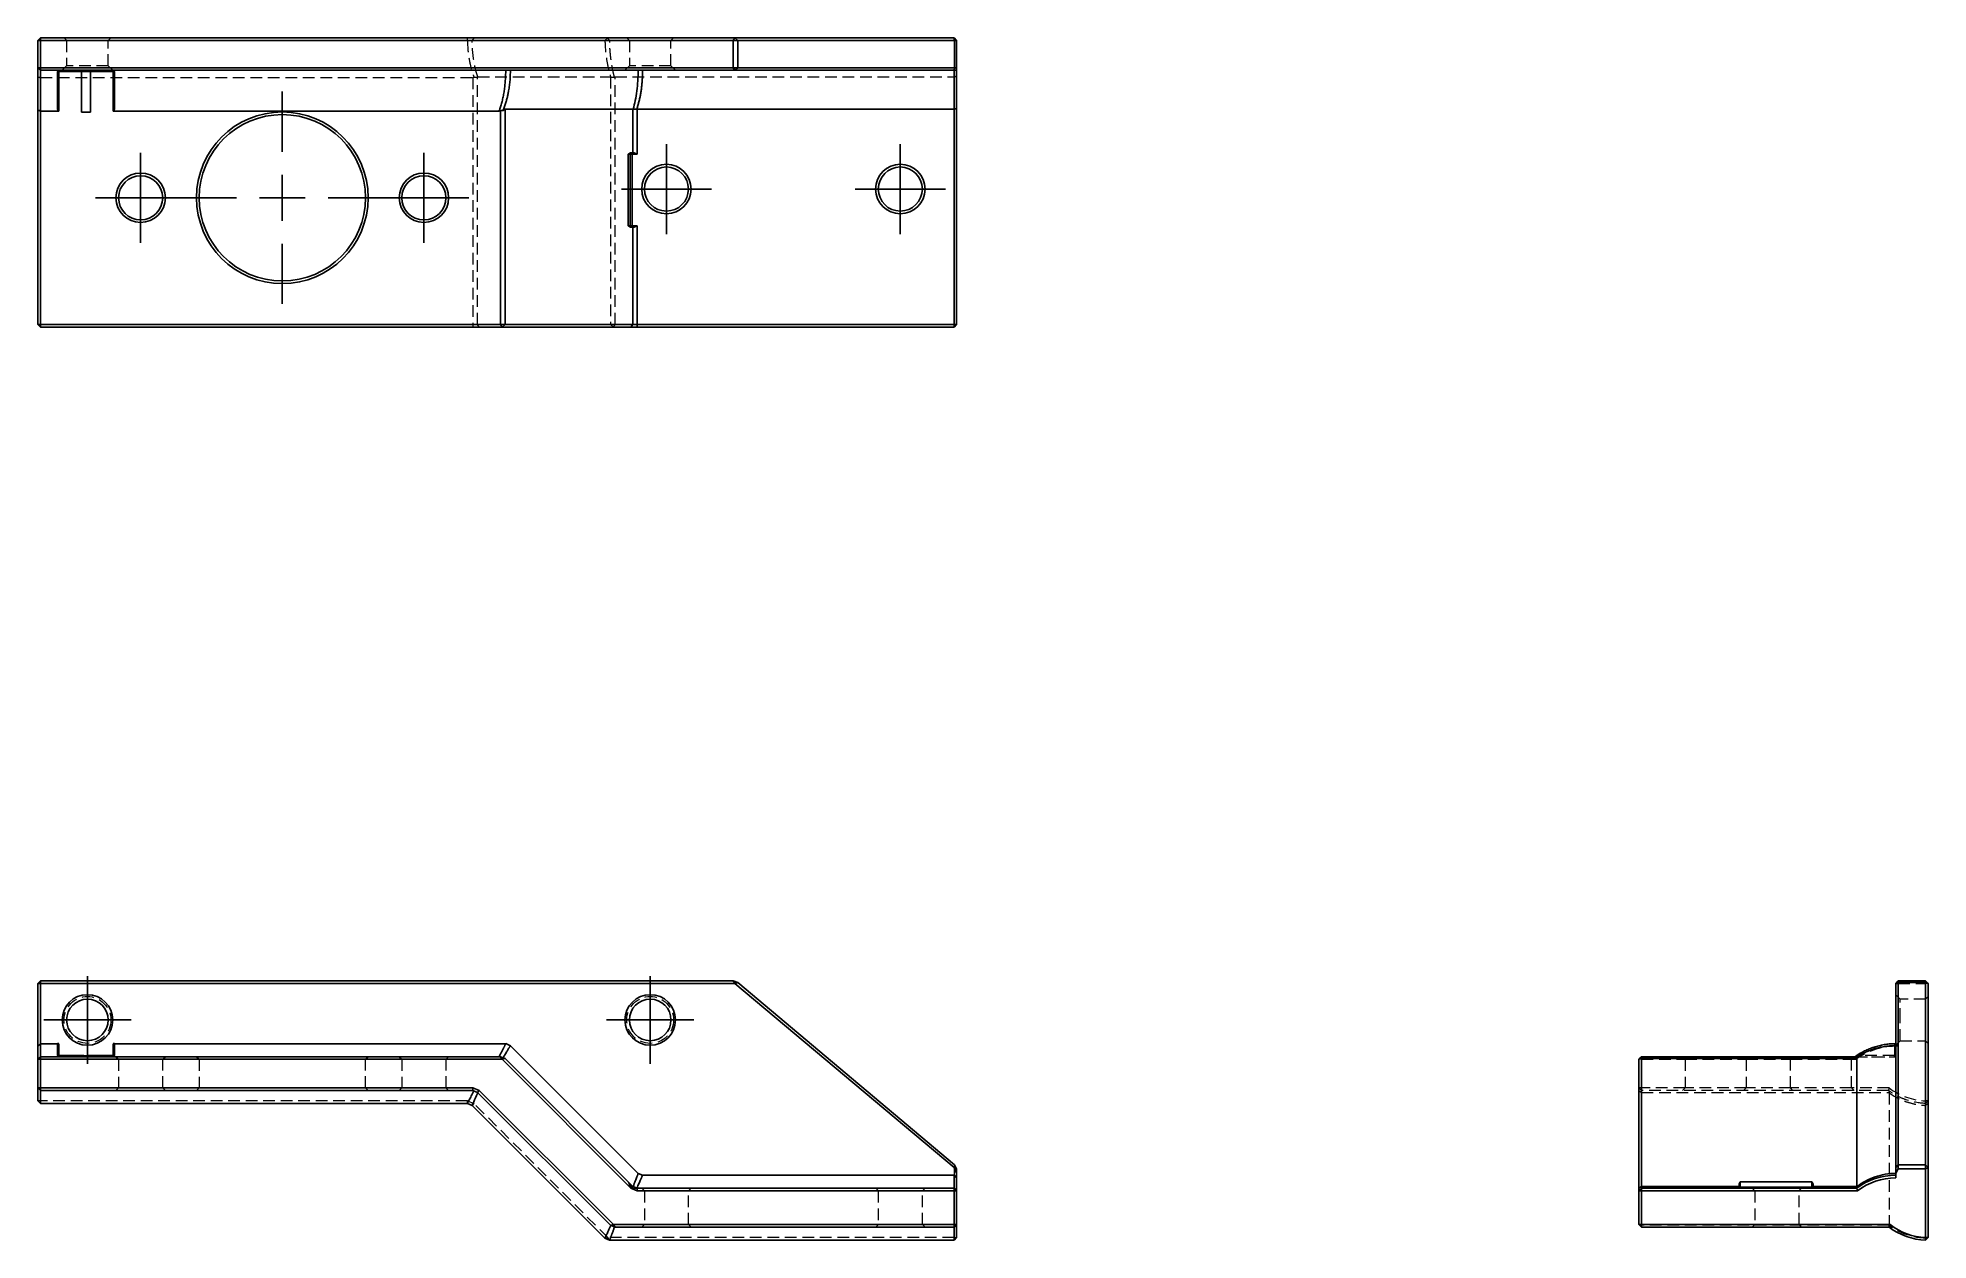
# Model space of a CAD drawing. Header units: millimetres. Extents: x 33 to 239, y 43 to 174.
import ezdxf

# ---------------------------------------------------------------- set-up
doc = ezdxf.new("R2010")
doc.units = ezdxf.units.MM
doc.linetypes.add('HIDDEN', pattern=[1.905, 1.27, -0.635])
doc.layers.add('10', color=7, linetype='Continuous')

# ---------------------------------------------------------------- blocks, each defined once
blk = doc.blocks.new('SW_CENTERMARKSYMBOL_0')
at = {"layer": '10', "color": 0}
for p, q in [((0, 2.5), (0, 4.76)), ((0, 0), (0, 2.5)), ((-2.5, 0), (-4.76, 0)), ((0, 0), (-2.5, 0)), ((0, 0), (0, -2.5)), ((0, 0), (2.5, 0)), ((2.5, 0), (4.76, 0)), ((0, -2.5), (0, -4.76))]:
    blk.add_line(p, q, dxfattribs=at)
blk = doc.blocks.new('SW_CENTERMARKSYMBOL_1')
at = {"layer": '10', "color": 0}
for p, q in [((0, 2.5), (0, 4.76)), ((0, 0), (0, 2.5)), ((-2.5, 0), (-4.76, 0)), ((0, 0), (-2.5, 0)), ((0, 0), (0, -2.5)), ((0, 0), (2.5, 0)), ((2.5, 0), (4.76, 0)), ((0, -2.5), (0, -4.76))]:
    blk.add_line(p, q, dxfattribs=at)
blk = doc.blocks.new('SW_CENTERMARKSYMBOL_2')
at = {"layer": '10', "color": 0}
for p, q in [((0, 2.5), (0, 4.9)), ((0, 0), (0, 2.5)), ((-2.5, 0), (-4.9, 0)), ((0, 0), (-2.5, 0)), ((0, 0), (0, -2.5)), ((0, 0), (2.5, 0)), ((2.5, 0), (4.9, 0)), ((0, -2.5), (0, -4.9))]:
    blk.add_line(p, q, dxfattribs=at)
blk = doc.blocks.new('SW_CENTERMARKSYMBOL_3')
at = {"layer": '10', "color": 0}
for p, q in [((0, 2.5), (0, 4.9)), ((0, 0), (0, 2.5)), ((-2.5, 0), (-4.9, 0)), ((0, 0), (-2.5, 0)), ((0, 0), (0, -2.5)), ((0, 0), (2.5, 0)), ((2.5, 0), (4.9, 0)), ((0, -2.5), (0, -4.9))]:
    blk.add_line(p, q, dxfattribs=at)
blk = doc.blocks.new('SW_CENTERMARKSYMBOL_4')
at = {"layer": '10', "color": 0}
for p, q in [((0, 2.5), (0, 4.9)), ((0, 0), (0, 2.5)), ((-2.5, 0), (-4.9, 0)), ((0, 0), (-2.5, 0)), ((0, 0), (0, -2.5)), ((0, 0), (2.5, 0)), ((2.5, 0), (4.9, 0)), ((0, -2.5), (0, -4.9))]:
    blk.add_line(p, q, dxfattribs=at)
blk = doc.blocks.new('SW_CENTERMARKSYMBOL_5')
at = {"layer": '10', "color": 0}
for p, q in [((0, 2.5), (0, 4.9)), ((0, 0), (0, 2.5)), ((-2.5, 0), (-4.9, 0)), ((0, 0), (-2.5, 0)), ((0, 0), (0, -2.5)), ((0, 0), (2.5, 0)), ((2.5, 0), (4.9, 0)), ((0, -2.5), (0, -4.9))]:
    blk.add_line(p, q, dxfattribs=at)
blk = doc.blocks.new('SW_CENTERMARKSYMBOL_6')
at = {"layer": '10', "color": 0}
for p, q in [((0, 5), (0, 11.55)), ((0, 0), (0, 2.5)), ((-5, 0), (-11.55, 0)), ((0, 0), (-2.5, 0)), ((0, 0), (0, -2.5)), ((0, 0), (2.5, 0)), ((5, 0), (11.55, 0)), ((0, -5), (0, -11.55))]:
    blk.add_line(p, q, dxfattribs=at)

msp = doc.modelspace()

# ---------------------------------------------------------------- linework, layer by layer
at = {"color": 7, "linetype": 'Continuous', "lineweight": 25}
for p, q in [((33.28, 173.74), (33, 173.45)), ((33.28, 173.45), (33, 173.45)), ((33, 170.48), (33, 173.45)), ((33.28, 173.45), (33.28, 173.74)), ((33.28, 173.74), (108.85, 173.74)), ((108.67, 173.45), (33.28, 173.45)), ((33.28, 173.45), (33.28, 170.48)), ((108.67, 173.45), (108.85, 173.74)), ((109.17, 173.45), (108.67, 173.45)), ((108.67, 170.48), (108.67, 173.45)), ((108.85, 173.74), (109.17, 173.45)), ((108.85, 173.74), (132.72, 173.74)), ((109.17, 173.45), (109.17, 170.48)), ((132.78, 173.45), (109.17, 173.45)), ((132.72, 173.74), (132.78, 173.45)), ((132.72, 173.74), (133, 173.45)), ((132.78, 170.48), (132.78, 173.45)), ((133, 173.45), (132.78, 173.45)), ((133, 173.45), (133, 170.48)), ((33.28, 170.48), (33, 170.48)), ((33.28, 170.2), (33, 170.48)), ((33, 165.86), (33, 170.48)), ((33.28, 170.48), (108.67, 170.48)), ((33.28, 170.2), (33.28, 170.48)), ((108.85, 170.2), (33.28, 170.2)), ((33.28, 170.2), (33.28, 165.77)), ((35.16, 170.06), (35.3, 170.2)), ((35.16, 165.98), (35.16, 170.06)), ((35.16, 170.06), (35.3, 170.06)), ((35.3, 170.2), (35.3, 170.06)), ((35.3, 170.06), (35.3, 165.77)), ((37.77, 170.06), (35.3, 170.06)), ((38.72, 170.06), (37.77, 170.06)), ((37.77, 170.06), (37.77, 165.63)), ((41.2, 170.06), (38.72, 170.06)), ((38.72, 165.63), (38.72, 170.06)), ((41.2, 170.2), (41.34, 170.06)), ((41.2, 170.06), (41.2, 170.2)), ((41.2, 165.77), (41.2, 170.06)), ((41.2, 170.06), (41.34, 170.06)), ((41.34, 165.98), (41.34, 170.06)), ((109.17, 170.48), (108.67, 170.48)), ((108.85, 170.2), (108.67, 170.48)), ((109.17, 170.48), (108.85, 170.2)), ((132.72, 170.2), (108.85, 170.2)), ((109.17, 170.48), (132.78, 170.48)), ((132.78, 170.48), (132.72, 170.2)), ((132.72, 170.2), (133, 170.2)), ((132.72, 165.96), (132.72, 170.2)), ((133, 170.48), (132.78, 170.48)), ((133, 170.48), (133, 170.2)), ((133, 170.2), (133, 166.05)), ((33, 142.55), (33, 165.86)), ((35.3, 165.77), (33.28, 165.77)), ((33.28, 165.77), (33.28, 142.55)), ((38.72, 165.63), (37.77, 165.63)), ((83.19, 165.77), (41.2, 165.77)), ((83.34, 142.55), (83.34, 165.84)), ((97.75, 165.96), (83.85, 165.96)), ((83.85, 165.96), (83.85, 142.55)), ((97.75, 161.21), (97.75, 165.96)), ((97.8, 165.98), (98.19, 165.98)), ((132.72, 165.96), (98.23, 165.96)), ((98.23, 165.96), (98.23, 161.07)), ((132.72, 142.55), (132.72, 165.96)), ((133, 166.05), (133, 142.55)), ((97.24, 161.07), (97.5, 161.21)), ((97.24, 153.29), (97.24, 161.07)), ((97.48, 161.07), (97.24, 161.07)), ((97.63, 161.21), (97.48, 161.07)), ((97.48, 153.29), (97.48, 161.07)), ((97.68, 161.07), (97.48, 161.07)), ((97.75, 161.21), (97.5, 161.21)), ((97.68, 161.07), (97.63, 161.21)), ((98.23, 161.07), (97.68, 161.07)), ((97.68, 161.07), (97.68, 153.29)), ((97.89, 161.21), (97.75, 161.21)), ((97.89, 161.21), (98.23, 161.07)), ((97.5, 153.15), (97.24, 153.29)), ((97.24, 153.29), (97.48, 153.29)), ((97.48, 153.29), (97.63, 153.15)), ((97.68, 153.29), (97.48, 153.29)), ((97.75, 153.15), (97.5, 153.15)), ((97.68, 153.29), (97.63, 153.15)), ((97.68, 153.29), (98.23, 153.29)), ((97.75, 142.55), (97.75, 153.15)), ((97.75, 153.15), (97.89, 153.15)), ((98.23, 153.29), (97.89, 153.15)), ((98.23, 153.29), (98.23, 142.55)), ((33.28, 142.55), (33, 142.55)), ((33, 142.55), (33.28, 142.26)), ((33.28, 142.55), (83.34, 142.55)), ((33.28, 142.55), (33.28, 142.26)), ((83.52, 142.26), (33.28, 142.26)), ((83.85, 142.55), (83.34, 142.55)), ((83.34, 142.55), (83.52, 142.26)), ((83.85, 142.55), (83.52, 142.26)), ((97.55, 142.26), (83.52, 142.26)), ((83.85, 142.55), (97.75, 142.55)), ((97.75, 142.55), (97.55, 142.26)), ((97.55, 142.26), (98.23, 142.26)), ((97.75, 142.55), (98.23, 142.55)), ((98.23, 142.26), (98.23, 142.55)), ((98.23, 142.55), (132.72, 142.55)), ((132.72, 142.26), (98.23, 142.26)), ((133, 142.55), (132.72, 142.55)), ((132.72, 142.26), (132.72, 142.55)), ((132.72, 142.26), (133, 142.55)), ((33.28, 71.12), (33, 70.83)), ((33.28, 70.83), (33, 70.83)), ((33, 64), (33, 70.83)), ((33.28, 70.83), (33.28, 71.12)), ((33.28, 71.12), (108.67, 71.12)), ((33.28, 70.83), (33.28, 64.28)), ((108.85, 70.83), (33.28, 70.83)), ((109.17, 70.93), (108.67, 71.12)), ((108.85, 70.83), (108.67, 71.12)), ((109.17, 70.93), (108.85, 70.83)), ((132.72, 50.81), (108.85, 70.83)), ((109.17, 70.93), (132.78, 51.12)), ((235.2, 70.83), (235.48, 71.12)), ((235.48, 70.93), (235.2, 70.83)), ((235.2, 50.81), (235.2, 70.83)), ((235.48, 70.93), (235.48, 71.12)), ((235.48, 71.12), (238.45, 71.12)), ((235.48, 70.93), (235.48, 51.12)), ((238.45, 70.93), (235.48, 70.93)), ((238.45, 71.12), (238.74, 70.83)), ((238.45, 70.93), (238.45, 71.12)), ((238.45, 51.12), (238.45, 70.93)), ((238.74, 70.83), (238.45, 70.93)), ((238.74, 70.83), (238.74, 50.81)), ((33.28, 64.28), (33, 64)), ((33, 62.59), (33, 64)), ((33.28, 64.28), (33.28, 62.87)), ((35.3, 64.28), (33.28, 64.28)), ((35.16, 63.01), (35.16, 64.28)), ((35.3, 64.28), (35.3, 63.01)), ((83.92, 64.28), (41.2, 64.28)), ((41.2, 63.01), (41.2, 64.28)), ((41.34, 63.01), (41.34, 64.28)), ((83.92, 64.29), (84.43, 64.07)), ((84.43, 64.07), (98.34, 50.17)), ((33.28, 62.87), (33, 62.59)), ((33, 62.59), (33.28, 62.59)), ((33, 59.48), (33, 62.59)), ((33.28, 62.87), (33.28, 62.59)), ((33.28, 62.87), (83.34, 62.87)), ((33.28, 62.59), (33.28, 59.48)), ((83.52, 62.59), (33.28, 62.59)), ((35.3, 62.87), (35.16, 63.01)), ((35.3, 63.01), (35.16, 63.01)), ((35.3, 63.01), (35.3, 62.87)), ((35.3, 63.01), (37.78, 63.01)), ((38.72, 63.01), (41.2, 63.01)), ((41.34, 63.01), (41.2, 62.87)), ((41.2, 62.87), (41.2, 63.01)), ((41.34, 63.01), (41.2, 63.01)), ((83.34, 62.87), (83.52, 62.59)), ((83.85, 62.66), (83.34, 62.87)), ((83.85, 62.66), (83.52, 62.59)), ((97.55, 48.56), (83.52, 62.59)), ((83.85, 62.66), (97.75, 48.76)), ((207.55, 62.87), (207.26, 62.59)), ((207.55, 62.66), (207.26, 62.59)), ((207.26, 48.56), (207.26, 62.59)), ((207.55, 62.66), (207.55, 62.87)), ((207.55, 62.87), (230.84, 62.87)), ((207.55, 62.66), (207.55, 48.76)), ((230.96, 62.66), (207.55, 62.66)), ((230.96, 48.76), (230.96, 62.66)), ((33, 59.48), (33.28, 59.48)), ((33, 59.48), (33.28, 59.19)), ((33, 58.07), (33, 59.48)), ((33, 58.07), (33.28, 57.78)), ((33.28, 59.19), (33.28, 59.48)), ((33.28, 59.48), (80.36, 59.48)), ((80.36, 59.19), (33.28, 59.19)), ((33.28, 59.19), (33.28, 57.78)), ((33.28, 57.78), (79.76, 57.78)), ((79.76, 57.78), (80.27, 57.57)), ((81.04, 59.19), (80.36, 59.48)), ((80.36, 59.19), (80.36, 59.48)), ((80.36, 59.19), (80.84, 58.99)), ((81.04, 59.19), (80.84, 58.99)), ((95.31, 44.53), (80.84, 58.99)), ((81.04, 59.19), (95.64, 44.6)), ((80.27, 57.57), (94.72, 43.12)), ((98.82, 49.97), (98.33, 50.17)), ((132.72, 49.97), (98.82, 49.97)), ((132.78, 51.12), (132.72, 50.81)), ((132.72, 50.81), (133, 50.2)), ((132.72, 48.56), (132.72, 49.97)), ((132.72, 49.97), (133, 49.69)), ((133, 50.66), (132.78, 51.12)), ((133, 50.66), (133, 50.2)), ((133, 50.2), (133, 49.69)), ((133, 49.69), (133, 48.27)), ((235.48, 51.12), (235.2, 50.81)), ((235.2, 50.81), (235.2, 50.2)), ((235.48, 50.66), (235.2, 50.2)), ((235.2, 50.2), (235.2, 49.69)), ((235.48, 50.66), (235.48, 51.12)), ((235.48, 51.12), (238.45, 51.12)), ((238.45, 50.66), (235.48, 50.66)), ((238.74, 50.81), (238.45, 51.12)), ((238.45, 50.66), (238.45, 51.12)), ((238.74, 50.81), (238.45, 50.66)), ((238.45, 43.19), (238.45, 50.66)), ((238.74, 50.81), (238.74, 43.18)), ((97.75, 48.76), (97.55, 48.56)), ((97.55, 48.56), (98.23, 48.27)), ((97.75, 48.76), (98.23, 48.56)), ((98.23, 48.27), (98.23, 48.56)), ((98.23, 48.56), (132.72, 48.56)), ((132.72, 48.27), (98.23, 48.27)), ((132.72, 48.27), (132.72, 48.56)), ((133, 48.27), (132.72, 48.56)), ((132.72, 44.6), (132.72, 48.27)), ((132.72, 48.27), (133, 48.27)), ((133, 48.27), (133, 44.6)), ((207.55, 48.76), (207.26, 48.56)), ((207.26, 48.27), (207.55, 48.56)), ((207.26, 48.56), (207.26, 48.27)), ((207.26, 48.27), (207.55, 48.27)), ((207.26, 44.6), (207.26, 48.27)), ((207.55, 48.76), (207.55, 48.56)), ((207.55, 48.76), (218.15, 48.76)), ((207.55, 48.27), (207.55, 48.56)), ((207.55, 48.56), (230.96, 48.56)), ((207.55, 48.27), (207.55, 44.6)), ((231.05, 48.27), (207.55, 48.27)), ((218.15, 49.01), (218.29, 49.27)), ((218.15, 48.76), (218.15, 49.01)), ((218.15, 48.76), (218.15, 48.7)), ((218.29, 48.56), (218.15, 48.7)), ((218.29, 48.69), (218.15, 48.7)), ((218.29, 49.27), (226.07, 49.27)), ((218.29, 49.27), (218.29, 48.69)), ((218.29, 48.56), (218.29, 48.69)), ((218.29, 48.69), (226.07, 48.69)), ((226.07, 49.27), (226.21, 49.01)), ((226.07, 48.69), (226.07, 49.27)), ((226.21, 48.7), (226.07, 48.56)), ((226.21, 48.7), (226.07, 48.69)), ((226.07, 48.56), (226.07, 48.69)), ((226.21, 48.76), (226.21, 49.01)), ((226.21, 48.7), (226.21, 48.76)), ((226.21, 48.76), (230.96, 48.76)), ((230.98, 48.74), (230.98, 48.58)), ((95.64, 44.6), (95.31, 44.53)), ((95.31, 44.53), (95.82, 44.31)), ((95.64, 44.6), (132.72, 44.6)), ((95.64, 44.6), (95.82, 44.31)), ((132.72, 44.31), (95.82, 44.31)), ((132.72, 44.6), (133, 44.6)), ((132.72, 44.31), (133, 44.6)), ((132.72, 44.6), (132.72, 44.31)), ((132.72, 42.91), (132.72, 44.31)), ((133, 44.6), (133, 43.19)), ((207.26, 44.6), (207.55, 44.6)), ((207.26, 44.6), (207.55, 44.31)), ((207.55, 44.6), (234.59, 44.6)), ((207.55, 44.31), (207.55, 44.6)), ((234.49, 44.31), (207.55, 44.31)), ((94.72, 43.12), (95.23, 42.91)), ((95.23, 42.91), (132.72, 42.91)), ((132.72, 42.91), (133, 43.19)), ((238.45, 42.91), (238.45, 43.19)), ((238.74, 43.18), (238.45, 43.19)), ((238.45, 42.91), (238.74, 43.18))]:
    msp.add_line(p, q, dxfattribs=at)
at = {"color": 7, "linetype": 'HIDDEN', "lineweight": 18}
for p, q in [((33, 173.45), (33.28, 173.45)), ((33.28, 173.45), (79.76, 173.45)), ((35.86, 173.74), (36.14, 173.45)), ((36.14, 173.45), (36.14, 170.68)), ((40.67, 173.45), (40.95, 173.74)), ((40.67, 170.68), (40.67, 173.45)), ((79.76, 173.45), (79.76, 173.74)), ((80.47, 173.74), (80.27, 173.45)), ((80.27, 173.45), (94.72, 173.45)), ((94.72, 173.45), (95.05, 173.74)), ((95.23, 173.45), (95.05, 173.74)), ((95.23, 173.45), (132.72, 173.45)), ((97.1, 173.74), (97.38, 173.45)), ((97.38, 173.45), (97.38, 170.68)), ((101.91, 173.45), (102.19, 173.74)), ((101.91, 170.68), (101.91, 173.45)), ((132.72, 173.45), (132.72, 173.74)), ((132.72, 173.45), (132.72, 170.2)), ((132.72, 173.45), (133, 173.45)), ((33.28, 169.4), (80.36, 169.4)), ((36.14, 170.68), (35.66, 170.2)), ((40.67, 170.68), (36.14, 170.68)), ((41.15, 170.2), (40.67, 170.68)), ((80.36, 169.4), (80.36, 142.55)), ((80.47, 169.46), (80.84, 169.47)), ((80.84, 169.47), (80.88, 169.49)), ((80.84, 142.55), (80.84, 169.47)), ((80.88, 169.49), (95.31, 169.49)), ((95.31, 169.49), (95.31, 142.55)), ((95.36, 169.46), (95.77, 169.46)), ((95.82, 169.49), (132.72, 169.49)), ((95.82, 142.55), (95.82, 169.49)), ((97.38, 170.68), (96.9, 170.2)), ((101.91, 170.68), (97.38, 170.68)), ((102.39, 170.2), (101.91, 170.68)), ((80.36, 142.55), (80.36, 142.26)), ((81.04, 142.26), (80.84, 142.55)), ((95.64, 142.26), (95.31, 142.55)), ((95.64, 142.26), (95.82, 142.55)), ((235.2, 70.83), (235.48, 70.83)), ((235.48, 70.83), (238.45, 70.83)), ((238.74, 70.83), (238.45, 70.83)), ((235.68, 69.14), (235.2, 69.62)), ((235.68, 66.87), (235.68, 69.14)), ((238.45, 69.14), (235.68, 69.14)), ((238.74, 69.42), (238.45, 69.14)), ((235.68, 64.61), (235.68, 66.87)), ((235.06, 64.28), (235.06, 63.01)), ((235.2, 64.13), (235.68, 64.61)), ((235.68, 64.61), (238.45, 64.61)), ((238.45, 64.61), (238.74, 64.33)), ((41.5, 62.87), (41.78, 62.59)), ((41.78, 62.59), (41.78, 59.48)), ((46.59, 62.59), (46.88, 62.87)), ((46.59, 59.48), (46.59, 62.59)), ((50.27, 62.87), (50.55, 62.59)), ((50.55, 62.59), (50.55, 59.48)), ((68.66, 62.59), (68.94, 62.87)), ((68.66, 59.48), (68.66, 62.59)), ((72.33, 62.87), (72.62, 62.59)), ((72.62, 62.59), (72.62, 59.48)), ((77.43, 62.59), (77.71, 62.87)), ((77.43, 59.48), (77.43, 62.59)), ((207.55, 62.59), (207.26, 62.59)), ((207.55, 62.59), (212.28, 62.59)), ((212, 62.87), (212.28, 62.59)), ((212.28, 62.59), (218.93, 62.59)), ((212.28, 62.59), (212.28, 59.48)), ((218.64, 62.87), (218.93, 62.59)), ((218.93, 62.59), (223.74, 62.59)), ((218.93, 62.59), (218.93, 59.48)), ((223.74, 62.59), (224.02, 62.87)), ((223.74, 62.59), (230.38, 62.59)), ((223.74, 59.48), (223.74, 62.59)), ((230.38, 62.59), (230.67, 62.87)), ((230.38, 62.59), (230.86, 62.59)), ((230.38, 59.48), (230.38, 62.59)), ((230.66, 62.84), (230.63, 62.87)), ((230.66, 62.84), (235.06, 62.84)), ((230.85, 62.87), (235.06, 62.87)), ((235.06, 63.01), (230.98, 63.01)), ((235.06, 62.87), (235.06, 63.01)), ((235.06, 63.01), (235.2, 63.01)), ((235.06, 62.87), (235.2, 63.01)), ((235.06, 62.84), (235.2, 62.98)), ((235.06, 62.87), (235.06, 62.84)), ((33.28, 58.06), (33, 58.07)), ((79.76, 58.06), (33.28, 58.06)), ((41.78, 59.48), (41.5, 59.19)), ((46.88, 59.19), (46.59, 59.48)), ((50.55, 59.48), (50.27, 59.19)), ((68.94, 59.19), (68.66, 59.48)), ((72.62, 59.48), (72.33, 59.19)), ((77.71, 59.19), (77.43, 59.48)), ((79.76, 57.78), (79.76, 58.06)), ((79.76, 58.06), (80.47, 57.77)), ((80.47, 57.77), (80.27, 57.57)), ((95.05, 43.18), (80.47, 57.77)), ((207.55, 59.19), (207.26, 59.48)), ((207.55, 59.48), (207.26, 59.48)), ((207.26, 59.19), (207.55, 58.99)), ((212.28, 59.48), (207.55, 59.48)), ((234.4, 59.19), (207.55, 59.19)), ((207.55, 58.99), (234.47, 58.99)), ((212.28, 59.48), (212, 59.19)), ((218.93, 59.48), (212.28, 59.48)), ((218.93, 59.48), (218.64, 59.19)), ((223.74, 59.48), (218.93, 59.48)), ((230.38, 59.48), (223.74, 59.48)), ((224.02, 59.19), (223.74, 59.48)), ((234.49, 59.48), (230.38, 59.48)), ((230.67, 59.19), (230.38, 59.48)), ((234.46, 59.15), (234.47, 58.99)), ((234.47, 58.99), (234.49, 58.95)), ((234.49, 58.95), (234.49, 44.53)), ((238.74, 58.06), (238.45, 58.07)), ((238.45, 58.07), (238.45, 57.78)), ((238.45, 57.78), (238.74, 58.06)), ((238.74, 57.77), (238.45, 57.57)), ((238.45, 57.57), (238.45, 43.12)), ((132.72, 50.81), (133, 50.66)), ((132.72, 50.81), (132.72, 49.97)), ((97.24, 49.27), (97.48, 48.69)), ((97.48, 48.69), (97.63, 48.7)), ((97.68, 48.56), (97.48, 48.69)), ((97.63, 48.7), (97.5, 49.01)), ((97.68, 48.56), (97.63, 48.7)), ((97.89, 48.7), (97.63, 48.7)), ((97.68, 48.56), (98.23, 48.56)), ((98.73, 48.56), (99.01, 48.27)), ((99.01, 48.27), (99.01, 44.6)), ((103.82, 48.27), (104.1, 48.56)), ((103.82, 44.6), (103.82, 48.27)), ((124.19, 48.56), (124.47, 48.27)), ((124.47, 48.27), (124.47, 44.6)), ((129.28, 48.27), (129.56, 48.56)), ((129.28, 44.6), (129.28, 48.27)), ((219.59, 48.56), (219.87, 48.27)), ((219.87, 48.27), (219.87, 44.6)), ((224.68, 48.27), (224.96, 48.56)), ((224.68, 44.6), (224.68, 48.27)), ((99.01, 44.6), (98.73, 44.31)), ((104.1, 44.31), (103.82, 44.6)), ((124.47, 44.6), (124.19, 44.31)), ((129.56, 44.31), (129.28, 44.6)), ((207.26, 44.6), (207.55, 44.53)), ((234.49, 44.53), (207.55, 44.53)), ((219.87, 44.6), (219.59, 44.31)), ((224.96, 44.31), (224.68, 44.6)), ((234.46, 44.51), (234.46, 44.34)), ((94.72, 43.12), (95.05, 43.18)), ((95.23, 42.91), (95.05, 43.18)), ((132.72, 43.18), (95.05, 43.18)), ((132.72, 43.18), (133, 43.19)), ((238.45, 43.12), (238.74, 43.18)), ((238.45, 43.12), (238.45, 42.91))]:
    msp.add_line(p, q, dxfattribs=at)
at = {"color": 7, "linetype": 'HIDDEN', "lineweight": 18, "flags": 128}
for points in [[(79.76, 173.45), (79.79, 173.45), (79.85, 173.45), (79.92, 173.45), (79.98, 173.45), (80.05, 173.45), (80.11, 173.45), (80.18, 173.45), (80.27, 173.45)], [(238.45, 57.78), (238.45, 57.77), (238.45, 57.74), (238.45, 57.72), (238.45, 57.69), (238.45, 57.66), (238.45, 57.64), (238.45, 57.61), (238.45, 57.57)]]:
    msp.add_lwpolyline(points, dxfattribs=at)
at = {"color": 7, "linetype": 'Continuous', "lineweight": 25}
for centre, radius in [((59.61, 156.33), 9.34), ((59.61, 156.33), 9.05), ((44.19, 156.33), 2.69), ((44.19, 156.33), 2.4), ((75.02, 156.33), 2.69), ((75.02, 156.33), 2.4), ((101.41, 157.28), 2.69), ((101.41, 157.28), 2.4), ((126.87, 157.28), 2.69), ((126.87, 157.28), 2.4), ((38.4, 66.87), 2.75), ((38.4, 66.87), 2.26), ((99.65, 66.87), 2.75), ((99.65, 66.87), 2.26)]:
    msp.add_circle(centre, radius, dxfattribs=at)
at = {"color": 7, "linetype": 'HIDDEN', "lineweight": 18}
for centre in [(38.4, 66.87), (99.65, 66.87)]:
    msp.add_circle(centre, 2.55, dxfattribs=at)
at = {"color": 7, "linetype": 'Continuous', "lineweight": 25}
for centre, radius, start, end in [((41.52, 170.2), 7.64, 213.5573, 215.4309), ((38.25, 161.63), 4.03, 83.2082, 96.7918), ((34.97, 170.2), 7.64, 324.5691, 326.4427), ((35.3, 56.65), 7.64, 90, 91.0611), ((41.2, 56.65), 7.64, 88.9389, 90), ((38.25, 66.87), 3.89, 263.0857, 276.9143), ((235.2, 42.9), 7.07, 90, 126.8699), ((235.2, 42.9), 6.79, 90, 127.6585), ((235.2, 54.41), 7.07, 233.1301, 233.3949), ((238.74, 49.97), 7.07, 233.1301, 267.708), ((238.74, 49.97), 6.79, 232.3415, 267.612)]:
    msp.add_arc(centre, radius, start, end, dxfattribs=at)
at = {"color": 7, "linetype": 'HIDDEN', "lineweight": 18}
for centre, radius, start, end in [((235.2, 56.65), 7.35, 87.7958, 126.1289), ((38.25, 66.87), 4.03, 263.2082, 276.7918), ((238.74, 65.13), 7.35, 233.8711, 234.5002), ((238.74, 65.13), 7.07, 233.1301, 267.7076), ((238.74, 38.87), 7.07, 126.8699, 127.1453)]:
    msp.add_arc(centre, radius, start, end, dxfattribs=at)
for centre, major_axis, start_param, end_param in [((66.02, 173.74), (17.76, 0), 5.652617, 5.663598), ((108.96, 173.74), (17.07, 0), 3.785094, 3.789901), ((82.16, 173.74), (17.07, 0), 5.634877, 5.639684)]:
    msp.add_ellipse(centre, major_axis=major_axis, ratio=0.414214, start_param=start_param, end_param=end_param, dxfattribs=at)
at = {"color": 7, "linetype": 'Continuous', "lineweight": 25}
for centre, major_axis, ratio, start_param, end_param in [((70.19, 170.2), (17.08, 0), 0.414107, 5.618571, 5.639684), ((84.09, 170.2), (17.07, 0), 0.414214, 5.639684, 5.644306), ((111.89, 170.2), (17.07, 0), 0.414214, 3.780472, 3.785094), ((235.2, 68.32), (0, 7.08), 0.99938, 2.476978, 2.498092)]:
    msp.add_ellipse(centre, major_axis=major_axis, ratio=ratio, start_param=start_param, end_param=end_param, dxfattribs=at)
at = {"color": 7, "linetype": 'HIDDEN', "lineweight": 18}
for points, knots in [([(79.75, 173.45), (79.77, 172.72), (79.84, 172.01), (80.02, 170.99), (80.1, 170.66), (80.26, 170.04), (80.36, 169.75), (80.47, 169.46)], [0, 0, 0, 0, 0.5, 0.5, 0.75, 0.75, 1, 1, 1, 1]), ([(80.88, 169.49), (80.7, 170.05), (80.54, 170.68), (80.39, 171.69), (80.35, 172.04), (80.29, 172.74), (80.28, 173.09), (80.27, 173.45)], [0, 0, 0, 0, 0.5, 0.5, 0.75, 0.75, 1, 1, 1, 1]), ([(94.72, 173.45), (94.74, 172.73), (94.8, 172.01), (94.96, 171), (95.03, 170.67), (95.18, 170.05), (95.26, 169.75), (95.36, 169.47)], [0, 0, 0, 0, 0.5, 0.5, 0.75, 0.75, 1, 1, 1, 1]), ([(95.76, 169.47), (95.74, 169.54), (95.71, 169.68), (95.65, 169.9), (95.6, 170.12), (95.55, 170.35), (95.51, 170.58), (95.47, 170.82), (95.43, 171.05), (95.4, 171.29), (95.36, 171.53), (95.34, 171.77), (95.31, 172.02), (95.29, 172.26), (95.27, 172.5), (95.26, 172.74), (95.25, 172.98), (95.24, 173.22), (95.24, 173.37), (95.23, 173.45)], [0, 0, 0, 0, 0.062236, 0.124211, 0.185889, 0.247234, 0.30821, 0.368783, 0.428919, 0.488586, 0.547754, 0.606392, 0.664474, 0.721974, 0.778869, 0.835137, 0.890759, 0.945718, 1, 1, 1, 1]), ([(238.45, 57.78), (237.72, 57.81), (237.01, 57.95), (235.99, 58.3), (235.66, 58.44), (235.04, 58.76), (234.75, 58.94), (234.46, 59.15)], [0, 0, 0, 0, 0.5, 0.5, 0.75, 0.75, 1, 1, 1, 1]), ([(234.49, 58.95), (235.05, 58.54), (235.68, 58.21), (236.69, 57.86), (237.04, 57.76), (237.74, 57.63), (238.09, 57.58), (238.45, 57.57)], [0, 0, 0, 0, 0.5, 0.5, 0.75, 0.75, 1, 1, 1, 1]), ([(238.45, 43.12), (237.73, 43.14), (237.01, 43.28), (236, 43.64), (235.67, 43.78), (235.05, 44.11), (234.75, 44.29), (234.47, 44.5)], [0, 0, 0, 0, 0.5, 0.5, 0.75, 0.75, 1, 1, 1, 1])]:
    msp.add_open_spline(points, degree=3, knots=knots, dxfattribs=at)
for points in [[(33, 169.49), (33.09, 169.46), (33.19, 169.43), (33.28, 169.4)], [(132.72, 169.49), (132.81, 169.52), (132.91, 169.56), (133, 169.59)], [(33.28, 64.28), (33.19, 64.19), (33.09, 64.09), (33, 64)], [(235.2, 64.28), (235.29, 64.19), (235.39, 64.09), (235.48, 64)], [(230.77, 62.87), (230.8, 62.78), (230.83, 62.68), (230.86, 62.59)], [(234.49, 59.48), (234.46, 59.38), (234.43, 59.29), (234.4, 59.19)]]:
    msp.add_open_spline(points, degree=3, dxfattribs=at)
at = {"color": 7, "linetype": 'Continuous', "lineweight": 25}
for points in [[(37.78, 170.2), (37.78, 170.15), (37.77, 170.1), (37.77, 170.06)], [(38.72, 170.2), (38.72, 170.15), (38.72, 170.1), (38.72, 170.06)], [(33.28, 165.77), (33.19, 165.8), (33.09, 165.83), (33, 165.86)], [(83.34, 165.84), (83.29, 165.82), (83.24, 165.79), (83.19, 165.77)], [(83.68, 165.96), (83.66, 165.92), (83.65, 165.88), (83.63, 165.84)], [(133, 166.05), (132.91, 166.02), (132.81, 165.99), (132.72, 165.96)], [(37.78, 63.01), (37.78, 62.96), (37.77, 62.92), (37.77, 62.87)], [(38.72, 63.01), (38.72, 62.96), (38.72, 62.92), (38.72, 62.87)], [(83.68, 62.83), (83.66, 62.8), (83.65, 62.78), (83.63, 62.75)], [(230.96, 62.83), (230.92, 62.8), (230.88, 62.78), (230.84, 62.75)], [(231.05, 48.27), (231.02, 48.37), (230.99, 48.46), (230.96, 48.56)], [(234.49, 44.31), (234.52, 44.41), (234.56, 44.5), (234.59, 44.6)]]:
    msp.add_open_spline(points, degree=3, dxfattribs=at)
for points, knots in [([(83.19, 165.77), (83.22, 165.84), (83.27, 165.99), (83.35, 166.22), (83.43, 166.45), (83.49, 166.7), (83.56, 166.94), (83.62, 167.2), (83.67, 167.45), (83.72, 167.72), (83.76, 167.98), (83.8, 168.25), (83.83, 168.53), (83.86, 168.8), (83.88, 169.08), (83.9, 169.36), (83.91, 169.64), (83.92, 169.92), (83.92, 170.11), (83.92, 170.2)], [0, 0, 0, 0, 0.058538, 0.117182, 0.175923, 0.234751, 0.293653, 0.352617, 0.411625, 0.470662, 0.529709, 0.588747, 0.647755, 0.706714, 0.7656, 0.824393, 0.883072, 0.941614, 1, 1, 1, 1]), ([(84.43, 170.2), (84.43, 170.11), (84.43, 169.93), (84.42, 169.66), (84.41, 169.39), (84.39, 169.11), (84.37, 168.82), (84.33, 168.53), (84.29, 168.24), (84.24, 167.93), (84.17, 167.57), (84.08, 167.18), (83.97, 166.78), (83.84, 166.36), (83.73, 166.09), (83.68, 165.96)], [0, 0, 0, 0, 0.057958, 0.117276, 0.177937, 0.239917, 0.303188, 0.367715, 0.433457, 0.500364, 0.587012, 0.680544, 0.780757, 0.887367, 1, 1, 1, 1]), ([(97.8, 165.98), (97.88, 166.28), (97.96, 166.59), (98.09, 167.26), (98.15, 167.6), (98.24, 168.31), (98.28, 168.68), (98.32, 169.44), (98.33, 169.82), (98.34, 170.2)], [0, 0, 0, 0, 0.25, 0.25, 0.5, 0.5, 0.75, 0.75, 1, 1, 1, 1]), ([(98.82, 170.2), (98.82, 170.12), (98.82, 169.96), (98.81, 169.72), (98.8, 169.47), (98.79, 169.23), (98.77, 168.99), (98.75, 168.75), (98.73, 168.51), (98.7, 168.27), (98.66, 167.97), (98.6, 167.6), (98.52, 167.19), (98.42, 166.77), (98.31, 166.37), (98.23, 166.11), (98.19, 165.98)], [0, 0, 0, 0, 0.052516, 0.105367, 0.15854, 0.212018, 0.265783, 0.319818, 0.374103, 0.42862, 0.483347, 0.581978, 0.683122, 0.786629, 0.89232, 1, 1, 1, 1]), ([(83.63, 165.84), (83.59, 165.84), (83.54, 165.84), (83.5, 165.84), (83.45, 165.84), (83.39, 165.84), (83.34, 165.84)], [0, 0, 0, 0, 0.0001381237, 0.0001381237, 0.0001381237, 0.0003148511, 0.0003148511, 0.0003148511, 0.0003148511]), ([(83.19, 62.87), (83.22, 62.92), (83.27, 63.02), (83.35, 63.17), (83.43, 63.31), (83.49, 63.44), (83.56, 63.56), (83.62, 63.67), (83.67, 63.78), (83.72, 63.87), (83.76, 63.96), (83.8, 64.03), (83.83, 64.1), (83.86, 64.16), (83.88, 64.2), (83.9, 64.24), (83.91, 64.27), (83.92, 64.28), (83.92, 64.28), (83.92, 64.28)], [0, 0, 0, 0, 0.058538, 0.117182, 0.175923, 0.234751, 0.293653, 0.352617, 0.411625, 0.470662, 0.529709, 0.588747, 0.647755, 0.706714, 0.7656, 0.824393, 0.883072, 0.941614, 1, 1, 1, 1]), ([(84.43, 64.07), (84.43, 64.07), (84.43, 64.07), (84.42, 64.06), (84.41, 64.03), (84.39, 64), (84.37, 63.95), (84.33, 63.9), (84.29, 63.83), (84.24, 63.74), (84.17, 63.63), (84.08, 63.48), (83.97, 63.29), (83.84, 63.08), (83.73, 62.91), (83.68, 62.83)], [0, 0, 0, 0, 0.057958, 0.117276, 0.177937, 0.239917, 0.303188, 0.367715, 0.433457, 0.500364, 0.587012, 0.680544, 0.780757, 0.887367, 1, 1, 1, 1]), ([(230.77, 62.87), (230.84, 62.92), (230.99, 63.02), (231.22, 63.17), (231.45, 63.31), (231.7, 63.44), (231.94, 63.56), (232.2, 63.67), (232.45, 63.78), (232.72, 63.87), (232.98, 63.96), (233.25, 64.03), (233.53, 64.1), (233.8, 64.16), (234.08, 64.2), (234.36, 64.24), (234.64, 64.27), (234.92, 64.28), (235.11, 64.28), (235.2, 64.28)], [0, 0, 0, 0, 0.058538, 0.117182, 0.175923, 0.234751, 0.293653, 0.352617, 0.411625, 0.470662, 0.529709, 0.588747, 0.647755, 0.706714, 0.7656, 0.824393, 0.883072, 0.941614, 1, 1, 1, 1]), ([(235.2, 64.07), (235.11, 64.07), (234.93, 64.07), (234.66, 64.06), (234.39, 64.03), (234.11, 64), (233.82, 63.95), (233.53, 63.9), (233.24, 63.83), (232.93, 63.74), (232.57, 63.63), (232.18, 63.48), (231.78, 63.29), (231.36, 63.08), (231.09, 62.91), (230.96, 62.83)], [0, 0, 0, 0, 0.057958, 0.117276, 0.177937, 0.239917, 0.303188, 0.367715, 0.433457, 0.500364, 0.587012, 0.680544, 0.780757, 0.887367, 1, 1, 1, 1]), ([(230.84, 62.75), (230.84, 62.77), (230.84, 62.78), (230.84, 62.8), (230.84, 62.83), (230.84, 62.85), (230.84, 62.87)], [0, 0, 0, 0, 0.0001381237, 0.0001381237, 0.0001381237, 0.0003148511, 0.0003148511, 0.0003148511, 0.0003148511]), ([(79.75, 57.78), (79.77, 57.81), (79.84, 57.95), (80.02, 58.3), (80.1, 58.44), (80.26, 58.76), (80.36, 58.94), (80.47, 59.15)], [0, 0, 0, 0, 0.5, 0.5, 0.75, 0.75, 1, 1, 1, 1]), ([(80.88, 58.95), (80.7, 58.54), (80.54, 58.21), (80.39, 57.86), (80.35, 57.76), (80.29, 57.63), (80.28, 57.58), (80.27, 57.57)], [0, 0, 0, 0, 0.5, 0.5, 0.75, 0.75, 1, 1, 1, 1]), ([(97.8, 48.74), (97.88, 48.96), (97.96, 49.17), (98.09, 49.52), (98.15, 49.67), (98.24, 49.92), (98.28, 50.01), (98.32, 50.14), (98.33, 50.17), (98.34, 50.17)], [0, 0, 0, 0, 0.25, 0.25, 0.5, 0.5, 0.75, 0.75, 1, 1, 1, 1]), ([(98.82, 49.97), (98.82, 49.97), (98.82, 49.97), (98.81, 49.96), (98.8, 49.93), (98.79, 49.91), (98.77, 49.87), (98.75, 49.82), (98.73, 49.77), (98.7, 49.7), (98.66, 49.61), (98.6, 49.48), (98.52, 49.3), (98.42, 49.09), (98.31, 48.85), (98.23, 48.67), (98.19, 48.58)], [0, 0, 0, 0, 0.052516, 0.105367, 0.15854, 0.212018, 0.265783, 0.319818, 0.374103, 0.42862, 0.483347, 0.581978, 0.683122, 0.786629, 0.89232, 1, 1, 1, 1]), ([(230.98, 48.74), (231.28, 48.96), (231.59, 49.17), (232.26, 49.52), (232.6, 49.67), (233.31, 49.92), (233.68, 50.01), (234.44, 50.14), (234.82, 50.17), (235.2, 50.17)], [0, 0, 0, 0, 0.25, 0.25, 0.5, 0.5, 0.75, 0.75, 1, 1, 1, 1]), ([(94.72, 43.12), (94.74, 43.14), (94.8, 43.28), (94.96, 43.64), (95.03, 43.78), (95.18, 44.11), (95.26, 44.29), (95.36, 44.5)], [0, 0, 0, 0, 0.5, 0.5, 0.75, 0.75, 1, 1, 1, 1]), ([(95.76, 44.33), (95.74, 44.28), (95.71, 44.17), (95.65, 44.03), (95.6, 43.89), (95.55, 43.76), (95.51, 43.64), (95.47, 43.53), (95.43, 43.43), (95.4, 43.33), (95.36, 43.25), (95.34, 43.18), (95.31, 43.11), (95.29, 43.05), (95.27, 43.01), (95.26, 42.97), (95.25, 42.94), (95.24, 42.92), (95.24, 42.91), (95.23, 42.91)], [0, 0, 0, 0, 0.062236, 0.124211, 0.185889, 0.247234, 0.30821, 0.368783, 0.428919, 0.488586, 0.547754, 0.606392, 0.664474, 0.721974, 0.778869, 0.835137, 0.890759, 0.945718, 1, 1, 1, 1])]:
    msp.add_open_spline(points, degree=3, knots=knots, dxfattribs=at)

# ---------------------------------------------------------------- block references
at = {"layer": '10'}
for name, p in [('SW_CENTERMARKSYMBOL_6', (59.61, 156.33)), ('SW_CENTERMARKSYMBOL_5', (44.19, 156.33)), ('SW_CENTERMARKSYMBOL_4', (75.02, 156.33)), ('SW_CENTERMARKSYMBOL_2', (101.41, 157.28)), ('SW_CENTERMARKSYMBOL_3', (126.87, 157.28)), ('SW_CENTERMARKSYMBOL_1', (38.4, 66.87)), ('SW_CENTERMARKSYMBOL_0', (99.65, 66.87))]:
    msp.add_blockref(name, p, dxfattribs=at)

doc.saveas('drawing.dxf')
